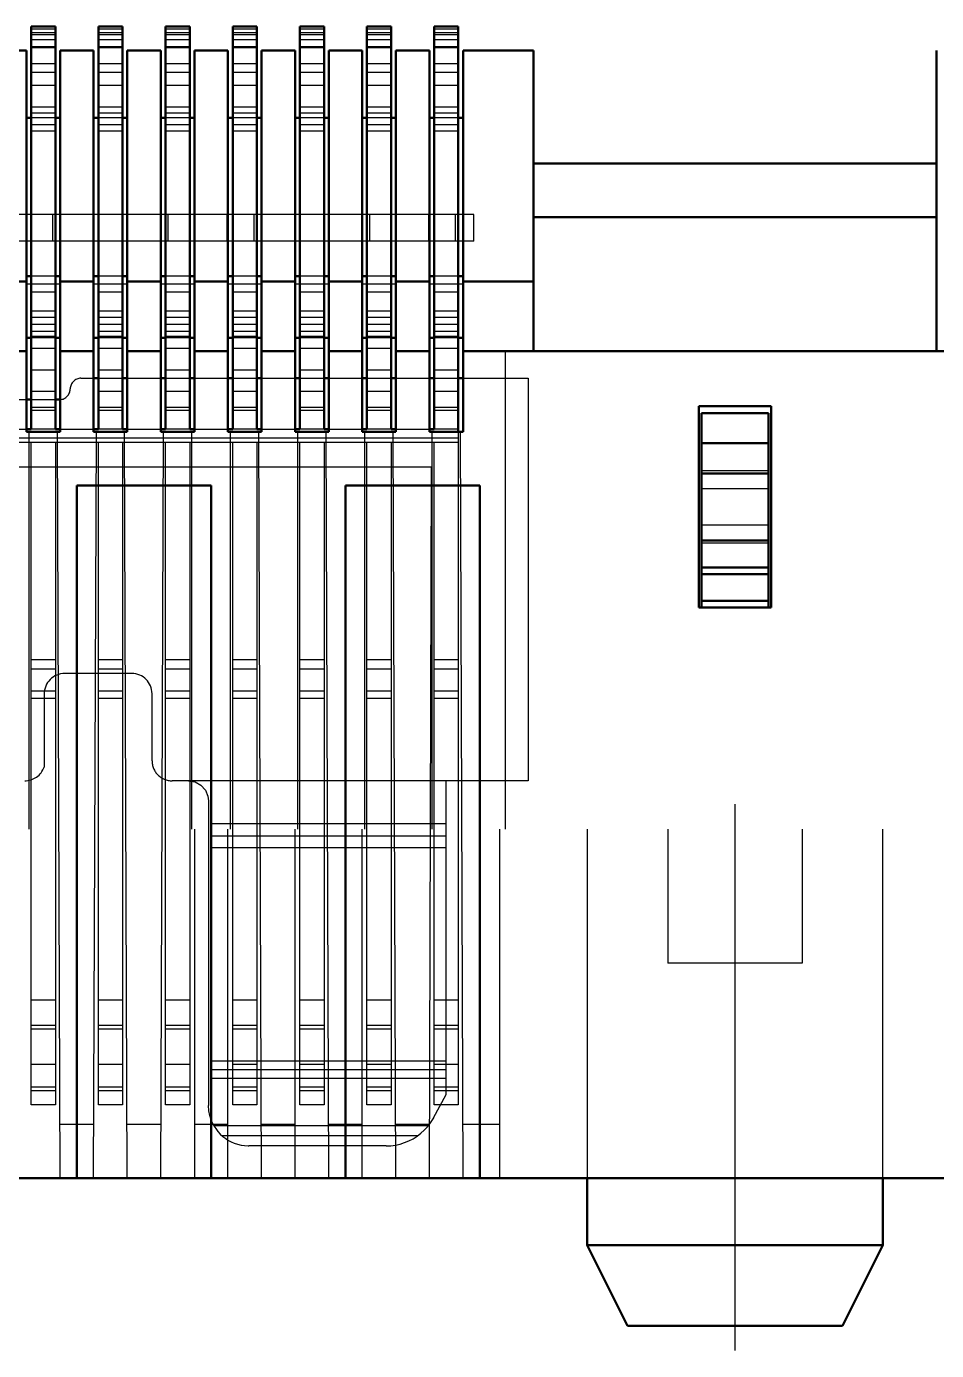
# Model space of a CAD drawing. Header units: inches. Extents: x -1.51 to 1.51, y -0.24 to 0.48.
# Drawn here: x -0.6838 to -0.345, y -0.2422 to 0.251 of the extents above; entities that cross this region are included whole.
import ezdxf

# ---------------------------------------------------------------- set-up
doc = ezdxf.new("R2010")
doc.units = ezdxf.units.IN
doc.header["$MEASUREMENT"] = 0
doc.linetypes.add('Center', pattern=[1.5, 0.45, -0.5, 0.05, -0.5])
doc.linetypes.add('Dashed', pattern=[2, 1, -1])
for name, color, linetype, lineweight in [('AM_4', 7, 'Continuous', 50), ('AM_7', 7, 'Center', 25), ('AM_9', 6, 'Dashed', 25)]:
    doc.layers.add(name, color=color, linetype=linetype, lineweight=lineweight)

msp = doc.modelspace()

# ---------------------------------------------------------------- linework, layer by layer
at = {"layer": 'AM_4'}
for p, q in [((-0.6820000000000002, 0.101), (-0.6819999999999999, 0.251)), ((-0.673, 0.251), (-0.6819999999999999, 0.251)), ((-0.673, 0.251), (-0.673, 0.101)), ((-0.6570000000000001, 0.101), (-0.6570000000000001, 0.251)), ((-0.648, 0.251), (-0.6570000000000001, 0.251)), ((-0.648, 0.251), (-0.648, 0.101)), ((-0.6320000000000001, 0.101), (-0.6320000000000001, 0.251)), ((-0.623, 0.251), (-0.6320000000000001, 0.251)), ((-0.623, 0.251), (-0.623, 0.101)), ((-0.598, 0.251), (-0.6070000000000001, 0.251)), ((-0.6070000000000001, 0.101), (-0.6070000000000001, 0.251)), ((-0.598, 0.251), (-0.598, 0.101)), ((-0.5820000000000001, 0.101), (-0.582, 0.251)), ((-0.573, 0.251), (-0.582, 0.251)), ((-0.573, 0.251), (-0.573, 0.101)), ((-0.557, 0.101), (-0.557, 0.251)), ((-0.548, 0.251), (-0.557, 0.251)), ((-0.548, 0.251), (-0.548, 0.101)), ((-0.523, 0.251), (-0.5319999999999999, 0.251)), ((-0.5320000000000001, 0.101), (-0.5319999999999999, 0.251)), ((-0.523, 0.251), (-0.523, 0.1)), ((-0.6837500000000003, 0.242), (-0.6962500000000004, 0.242)), ((-0.6837500000000003, 0.242), (-0.6837500000000003, 0.1)), ((-0.6587500000000003, 0.242), (-0.6712500000000003, 0.242)), ((-0.6712500000000003, 0.242), (-0.6712500000000003, 0.1)), ((-0.6587500000000003, 0.242), (-0.6587500000000003, 0.1)), ((-0.6337500000000001, 0.242), (-0.6462500000000004, 0.242)), ((-0.6462500000000004, 0.242), (-0.6462500000000004, 0.1)), ((-0.6337500000000001, 0.242), (-0.6337500000000001, 0.1)), ((-0.6087500000000002, 0.242), (-0.6212500000000002, 0.242)), ((-0.6212500000000002, 0.242), (-0.6212500000000002, 0.1)), ((-0.6087500000000002, 0.242), (-0.6087500000000002, 0.1)), ((-0.5837500000000002, 0.242), (-0.5962500000000003, 0.242)), ((-0.5962500000000003, 0.242), (-0.5962500000000003, 0.1)), ((-0.5837500000000002, 0.242), (-0.5837500000000002, 0.1)), ((-0.5587500000000002, 0.242), (-0.5712500000000003, 0.242)), ((-0.5712500000000003, 0.242), (-0.5712500000000003, 0.1)), ((-0.5587500000000002, 0.242), (-0.5587500000000002, 0.1)), ((-0.5337500000000002, 0.242), (-0.5462500000000001, 0.242)), ((-0.5462500000000001, 0.242), (-0.5462500000000001, 0.1)), ((-0.5337500000000002, 0.242), (-0.5337500000000002, 0.1)), ((-0.4950000000000001, 0.242), (-0.5212500000000001, 0.242)), ((-0.5212500000000001, 0.242), (-0.5212500000000001, 0.1)), ((-0.4950000000000001, 0.242), (-0.4950000000000001, 0.13)), ((-0.3450000000000001, 0.13), (-0.345, 0.242)), ((-0.6819999999999999, 0.217), (-0.6837500000000003, 0.217)), ((-0.6712500000000003, 0.217), (-0.673, 0.217)), ((-0.6570000000000001, 0.217), (-0.6587500000000003, 0.217)), ((-0.6462500000000004, 0.217), (-0.648, 0.217)), ((-0.6320000000000001, 0.217), (-0.6337500000000001, 0.217)), ((-0.6212500000000002, 0.217), (-0.623, 0.217)), ((-0.6070000000000001, 0.217), (-0.6087500000000002, 0.217)), ((-0.5962500000000003, 0.217), (-0.598, 0.217)), ((-0.582, 0.217), (-0.5837500000000002, 0.217)), ((-0.5712500000000003, 0.217), (-0.573, 0.217)), ((-0.557, 0.217), (-0.5587500000000002, 0.217)), ((-0.5462500000000001, 0.217), (-0.548, 0.217)), ((-0.532, 0.217), (-0.5337500000000002, 0.217)), ((-0.5212500000000001, 0.217), (-0.5229999999999999, 0.217)), ((-0.3450000000000001, 0.2), (-0.4950000000000001, 0.2)), ((-0.3450000000000001, 0.18), (-0.4950000000000001, 0.18)), ((-0.6820000000000002, 0.1579999999999999), (-0.6837500000000003, 0.1579999999999999)), ((-0.6712500000000003, 0.1579999999999999), (-0.673, 0.1579999999999999)), ((-0.6570000000000001, 0.1579999999999999), (-0.6587500000000003, 0.1579999999999999)), ((-0.6462500000000004, 0.1579999999999999), (-0.648, 0.1579999999999999)), ((-0.6320000000000001, 0.1579999999999999), (-0.6337500000000001, 0.1579999999999999)), ((-0.6212500000000002, 0.1579999999999999), (-0.623, 0.1579999999999999)), ((-0.6070000000000001, 0.1579999999999999), (-0.6087500000000002, 0.1579999999999999)), ((-0.5962500000000003, 0.1579999999999999), (-0.598, 0.1579999999999999)), ((-0.5820000000000001, 0.1579999999999999), (-0.5837500000000002, 0.1579999999999999)), ((-0.5712500000000003, 0.1579999999999999), (-0.573, 0.1579999999999999)), ((-0.557, 0.1579999999999999), (-0.5587500000000002, 0.1579999999999999)), ((-0.5462500000000001, 0.1579999999999999), (-0.548, 0.1579999999999999)), ((-0.532, 0.1579999999999999), (-0.5337500000000002, 0.1579999999999999)), ((-0.5212500000000001, 0.1579999999999999), (-0.5229999999999999, 0.1579999999999999)), ((-0.6837500000000003, 0.1559999999999999), (-0.6962500000000005, 0.1559999999999999)), ((-0.6587500000000002, 0.1559999999999999), (-0.6712500000000003, 0.1559999999999999)), ((-0.6337500000000003, 0.1559999999999999), (-0.6462500000000002, 0.1559999999999999)), ((-0.6087500000000001, 0.1559999999999999), (-0.6212500000000004, 0.1559999999999999)), ((-0.5837500000000003, 0.1559999999999999), (-0.5962500000000003, 0.1559999999999999)), ((-0.5587500000000002, 0.1559999999999999), (-0.57125, 0.1559999999999999)), ((-0.5337500000000003, 0.1559999999999999), (-0.5462500000000002, 0.1559999999999999)), ((-0.4950000000000001, 0.1559999999999999), (-0.5212500000000001, 0.1559999999999999)), ((-0.6820000000000002, 0.135), (-0.6837500000000003, 0.135)), ((-0.6712500000000003, 0.135), (-0.673, 0.135)), ((-0.6570000000000001, 0.135), (-0.6587500000000003, 0.135)), ((-0.6462500000000004, 0.135), (-0.648, 0.135)), ((-0.6320000000000001, 0.135), (-0.6337500000000001, 0.135)), ((-0.6212500000000002, 0.135), (-0.623, 0.135)), ((-0.6070000000000001, 0.135), (-0.6087500000000002, 0.135)), ((-0.5962500000000003, 0.135), (-0.598, 0.135)), ((-0.5820000000000001, 0.135), (-0.5837500000000002, 0.135)), ((-0.5712500000000003, 0.135), (-0.573, 0.135)), ((-0.557, 0.135), (-0.5587500000000002, 0.135)), ((-0.5462500000000001, 0.135), (-0.548, 0.135)), ((-0.5320000000000001, 0.135), (-0.5337500000000002, 0.135)), ((-0.5212500000000001, 0.135), (-0.5229999999999999, 0.135)), ((-0.6837500000000003, 0.13), (-0.6962500000000004, 0.13)), ((-0.6587500000000003, 0.13), (-0.6712500000000003, 0.13)), ((-0.6337500000000001, 0.13), (-0.6462500000000004, 0.13)), ((-0.6087500000000002, 0.13), (-0.6212500000000002, 0.13)), ((-0.5837500000000002, 0.13), (-0.5962500000000003, 0.13)), ((-0.5587500000000002, 0.13), (-0.5712500000000003, 0.13)), ((-0.5337500000000002, 0.13), (-0.5462500000000001, 0.13)), ((-0.31875, 0.13), (-0.5212500000000001, 0.13)), ((-0.6587500000000003, 0.1199686375590551), (-0.6570000000000001, 0.1199686375590551)), ((-0.648, 0.1199686375590551), (-0.6462500000000002, 0.1199686375590551)), ((-0.6337500000000003, 0.1199686375590551), (-0.6320000000000001, 0.1199686375590551)), ((-0.623, 0.1199686375590551), (-0.6212500000000004, 0.1199686375590551)), ((-0.6087500000000001, 0.1199686375590551), (-0.6070000000000001, 0.1199686375590551)), ((-0.598, 0.1199686375590551), (-0.5962500000000003, 0.1199686375590551)), ((-0.5837500000000003, 0.1199686375590551), (-0.5820000000000001, 0.1199686375590551)), ((-0.573, 0.1199686375590551), (-0.5712500000000001, 0.1199686375590551)), ((-0.5587500000000002, 0.1199686375590551), (-0.557, 0.1199686375590551)), ((-0.548, 0.1199686375590551), (-0.5462500000000002, 0.1199686375590551)), ((-0.5337500000000002, 0.1199686375590551), (-0.5320000000000001, 0.1199686375590551)), ((-0.523, 0.1199686375590551), (-0.5212500000000001, 0.1199686375590551)), ((-0.6837500000000003, 0.1119765113190551), (-0.6820000000000002, 0.1119765113190551)), ((-0.673, 0.1119765113190551), (-0.6714958646048199, 0.1119765113190551)), ((-0.4334999999999999, 0.1095), (-0.4334999999999999, 0.0345)), ((-0.4064999999999999, 0.1095), (-0.4334999999999999, 0.1095)), ((-0.4064999999999999, 0.1095), (-0.4064999999999999, 0.0345)), ((-0.4324999999999999, 0.107), (-0.4324999999999999, 0.0345)), ((-0.4074999999999999, 0.107), (-0.4324999999999999, 0.107)), ((-0.4074999999999999, 0.107), (-0.4074999999999999, 0.0345)), ((-0.6837500000000003, 0.101), (-0.6820000000000002, 0.101)), ((-0.6712500000000003, 0.1), (-0.6837500000000003, 0.1)), ((-0.673, 0.101), (-0.6712500000000003, 0.101)), ((-0.6587500000000003, 0.101), (-0.6570000000000001, 0.101)), ((-0.6462500000000004, 0.1), (-0.6587500000000003, 0.1)), ((-0.648, 0.101), (-0.6462500000000004, 0.101)), ((-0.6337500000000001, 0.101), (-0.6320000000000001, 0.101)), ((-0.6212500000000002, 0.1), (-0.6337500000000001, 0.1)), ((-0.623, 0.101), (-0.6212500000000002, 0.101)), ((-0.6087500000000002, 0.101), (-0.6070000000000001, 0.101)), ((-0.5962500000000003, 0.1), (-0.6087500000000002, 0.1)), ((-0.598, 0.101), (-0.5962500000000003, 0.101)), ((-0.5837500000000002, 0.101), (-0.5820000000000001, 0.101)), ((-0.5712500000000003, 0.1), (-0.5837500000000002, 0.1)), ((-0.573, 0.101), (-0.5712500000000003, 0.101)), ((-0.5587500000000002, 0.101), (-0.557, 0.101)), ((-0.5462500000000001, 0.1), (-0.5587500000000002, 0.1)), ((-0.548, 0.101), (-0.5462500000000001, 0.101)), ((-0.5337500000000002, 0.101), (-0.5320000000000001, 0.101)), ((-0.5212500000000001, 0.1), (-0.5337500000000002, 0.1)), ((-0.4074999999999999, 0.09575), (-0.4324999999999999, 0.09575)), ((-0.4074999999999999, 0.0845), (-0.4324999999999999, 0.0845)), ((-0.615, 0.0800000000000001), (-0.665, 0.0800000000000001)), ((-0.665, 0.0800000000000001), (-0.665, -0.178)), ((-0.615, 0.0800000000000001), (-0.615, -0.178)), ((-0.515, 0.0800000000000001), (-0.5650000000000001, 0.0800000000000001)), ((-0.5650000000000001, 0.0800000000000001), (-0.5650000000000001, -0.178)), ((-0.515, 0.0800000000000001), (-0.515, -0.178)), ((-0.4074999999999999, 0.0595), (-0.4324999999999999, 0.0595)), ((-0.4074999999999999, 0.0495), (-0.4324999999999999, 0.0495)), ((-0.4074999999999999, 0.047), (-0.4324999999999999, 0.047)), ((-0.4074999999999999, 0.037), (-0.4324999999999999, 0.037)), ((-0.4064999999999999, 0.0345), (-0.4334999999999999, 0.0345)), ((1.48, -0.178), (-1.48, -0.178)), ((-0.4749999999999999, -0.178), (-0.4749999999999999, -0.203)), ((-0.3649999999999999, -0.203), (-0.3649999999999999, -0.178)), ((-0.4749999999999999, -0.203), (-0.3649999999999999, -0.203)), ((-0.4749999999999999, -0.203), (-0.4599999999999999, -0.233)), ((-0.3799999999999999, -0.233), (-0.3649999999999999, -0.203)), ((-0.4599999999999999, -0.233), (-0.3799999999999999, -0.233))]:
    msp.add_line(p, q, dxfattribs=at)
at = {"layer": 'AM_7'}
msp.add_line((-0.4199999999999999, -0.24225), (-0.4199999999999999, -0.03875), dxfattribs=at)
at = {"layer": 'AM_9'}
for p, q in [((-0.673, 0.249999999967996), (-0.6820000000000002, 0.249999999967996)), ((-0.673, 0.2485717230791139), (-0.6820000000000002, 0.2485717230791139)), ((-0.673, 0.2479394737463366), (-0.6820000000000002, 0.2479394737463366)), ((-0.648, 0.249999999967996), (-0.6570000000000001, 0.249999999967996)), ((-0.648, 0.2485717230791139), (-0.6570000000000001, 0.2485717230791139)), ((-0.648, 0.2479394737463366), (-0.6570000000000001, 0.2479394737463366)), ((-0.623, 0.249999999967996), (-0.6320000000000001, 0.249999999967996)), ((-0.623, 0.2485717230791139), (-0.6320000000000001, 0.2485717230791139)), ((-0.623, 0.2479394737463366), (-0.6320000000000001, 0.2479394737463366)), ((-0.598, 0.249999999967996), (-0.6070000000000001, 0.249999999967996)), ((-0.598, 0.2485717230791139), (-0.6070000000000001, 0.2485717230791139)), ((-0.598, 0.2479394737463366), (-0.6070000000000001, 0.2479394737463366)), ((-0.573, 0.249999999967996), (-0.5820000000000001, 0.249999999967996)), ((-0.573, 0.2485717230791139), (-0.5820000000000001, 0.2485717230791139)), ((-0.573, 0.2479394737463366), (-0.5820000000000001, 0.2479394737463366)), ((-0.548, 0.249999999967996), (-0.557, 0.249999999967996)), ((-0.548, 0.2485717230791139), (-0.557, 0.2485717230791139)), ((-0.548, 0.2479394737463366), (-0.557, 0.2479394737463366)), ((-0.523, 0.249999999967996), (-0.5320000000000001, 0.249999999967996)), ((-0.523, 0.2485717230791139), (-0.5320000000000001, 0.2485717230791139)), ((-0.523, 0.2479394737463366), (-0.5320000000000001, 0.2479394737463366)), ((-0.673, 0.2459999998399997), (-0.6819999999999999, 0.2459999998399997)), ((-0.6820000000000002, 0.2435148948445622), (-0.673, 0.2435148948445622)), ((-0.673, 0.2429999997439985), (-0.6819999999999999, 0.2429999997439985)), ((-0.648, 0.2459999998399997), (-0.6570000000000001, 0.2459999998399997)), ((-0.6570000000000001, 0.2435148948445622), (-0.648, 0.2435148948445622)), ((-0.648, 0.2429999997439985), (-0.6570000000000001, 0.2429999997439985)), ((-0.623, 0.2459999998399997), (-0.6320000000000001, 0.2459999998399997)), ((-0.6320000000000001, 0.2435148948445622), (-0.623, 0.2435148948445622)), ((-0.623, 0.2429999997439985), (-0.6320000000000001, 0.2429999997439985)), ((-0.598, 0.2459999998399997), (-0.6070000000000001, 0.2459999998399997)), ((-0.6070000000000001, 0.2435148948445622), (-0.598, 0.2435148948445622)), ((-0.598, 0.2429999997439985), (-0.6070000000000001, 0.2429999997439985)), ((-0.573, 0.2460219843866978), (-0.5820000000000001, 0.2460219843866978)), ((-0.5820000000000001, 0.2435148948445622), (-0.573, 0.2435148948445622)), ((-0.573, 0.2429999997439985), (-0.582, 0.2429999997439985)), ((-0.548, 0.2459999998399997), (-0.557, 0.2459999998399997)), ((-0.557, 0.2435148948445622), (-0.548, 0.2435148948445622)), ((-0.548, 0.2429999997439985), (-0.557, 0.2429999997439985)), ((-0.523, 0.2459999998399997), (-0.5319999999999999, 0.2459999998399997)), ((-0.5320000000000001, 0.2435148948445622), (-0.523, 0.2435148948445622)), ((-0.523, 0.2429999997439985), (-0.5319999999999999, 0.2429999997439985)), ((-0.673, 0.237060525709663), (-0.6819999999999999, 0.237060525709663)), ((-0.648, 0.237060525709663), (-0.6570000000000001, 0.237060525709663)), ((-0.623, 0.237060525709663), (-0.6320000000000001, 0.237060525709663)), ((-0.598, 0.237060525709663), (-0.6070000000000001, 0.237060525709663)), ((-0.573, 0.237060525709663), (-0.582, 0.237060525709663)), ((-0.548, 0.237060525709663), (-0.557, 0.237060525709663)), ((-0.523, 0.237060525709663), (-0.5319999999999999, 0.237060525709663)), ((-0.6820000000000002, 0.2339999994559996), (-0.673, 0.2339999994559996)), ((-0.6570000000000001, 0.2339999994559996), (-0.648, 0.2339999994559996)), ((-0.6320000000000001, 0.2339999994559996), (-0.623, 0.2339999994559996)), ((-0.6070000000000001, 0.2339999994559996), (-0.598, 0.2339999994559996)), ((-0.5820000000000001, 0.2339999994559996), (-0.573, 0.2339999994559996)), ((-0.557, 0.2339999994559996), (-0.548, 0.2339999994559996)), ((-0.5320000000000001, 0.2339999994559996), (-0.523, 0.2339999994559996)), ((-0.673, 0.2289999991767922), (-0.6820000000000002, 0.2289999991767922)), ((-0.648, 0.2289999991767922), (-0.6570000000000001, 0.2289999991767922)), ((-0.623, 0.2289999991767922), (-0.6320000000000001, 0.2289999991767922)), ((-0.598, 0.2289999991767922), (-0.6070000000000001, 0.2289999991767922)), ((-0.573, 0.2289999991767922), (-0.5820000000000001, 0.2289999991767922)), ((-0.548, 0.2289999991767922), (-0.557, 0.2289999991767922)), ((-0.523, 0.2289999991767922), (-0.5320000000000001, 0.2289999991767922)), ((-0.673, 0.22099999904), (-0.6820000000000002, 0.22099999904)), ((-0.673, 0.218656853214511), (-0.6819999999999999, 0.218656853214511)), ((-0.648, 0.22099999904), (-0.6570000000000001, 0.22099999904)), ((-0.648, 0.218656853214511), (-0.6570000000000001, 0.218656853214511)), ((-0.623, 0.22099999904), (-0.6320000000000001, 0.22099999904)), ((-0.623, 0.218656853214511), (-0.6320000000000001, 0.218656853214511)), ((-0.598, 0.22099999904), (-0.6070000000000001, 0.22099999904)), ((-0.598, 0.218656853214511), (-0.6070000000000001, 0.218656853214511)), ((-0.573, 0.22099999904), (-0.5820000000000001, 0.22099999904)), ((-0.573, 0.218656853214511), (-0.582, 0.218656853214511)), ((-0.548, 0.22099999904), (-0.557, 0.22099999904)), ((-0.548, 0.218656853214511), (-0.557, 0.218656853214511)), ((-0.523, 0.22099999904), (-0.5320000000000001, 0.22099999904)), ((-0.523, 0.218656853214511), (-0.5319999999999999, 0.218656853214511)), ((-0.673, 0.217), (-0.6819999999999999, 0.217)), ((-0.673, 0.214343144577489), (-0.6820000000000002, 0.214343144577489)), ((-0.648, 0.217), (-0.6570000000000001, 0.217)), ((-0.648, 0.214343144577489), (-0.6570000000000001, 0.214343144577489)), ((-0.623, 0.217), (-0.6320000000000001, 0.217)), ((-0.623, 0.214343144577489), (-0.6320000000000001, 0.214343144577489)), ((-0.598, 0.217), (-0.6070000000000001, 0.217)), ((-0.598, 0.214343144577489), (-0.6070000000000001, 0.214343144577489)), ((-0.573, 0.217), (-0.582, 0.217)), ((-0.573, 0.214343144577489), (-0.5820000000000001, 0.214343144577489)), ((-0.548, 0.217), (-0.557, 0.217)), ((-0.548, 0.214343144577489), (-0.557, 0.214343144577489)), ((-0.5229999999999999, 0.217), (-0.532, 0.217)), ((-0.523, 0.214343144577489), (-0.5320000000000001, 0.214343144577489)), ((-0.673, 0.2119999987519988), (-0.6820000000000002, 0.2119999987519988)), ((-0.648, 0.2119999987519988), (-0.6570000000000001, 0.2119999987519988)), ((-0.623, 0.2119999987519988), (-0.6320000000000001, 0.2119999987519988)), ((-0.598, 0.2119999987519988), (-0.6070000000000001, 0.2119999987519988)), ((-0.573, 0.2119999987519988), (-0.5820000000000001, 0.2119999987519988)), ((-0.548, 0.2119999987519988), (-0.557, 0.2119999987519988)), ((-0.523, 0.2119999987519988), (-0.5320000000000001, 0.2119999987519988)), ((-0.5172500000000001, 0.181), (-1.16275, 0.181)), ((-0.6740000000000002, 0.171), (-0.6740000000000002, 0.181)), ((-0.631, 0.171), (-0.631, 0.181)), ((-0.621, 0.171), (-0.621, 0.181)), ((-0.609, 0.171), (-0.609, 0.181)), ((-0.599, 0.171), (-0.599, 0.181)), ((-0.556, 0.171), (-0.556, 0.181)), ((-0.546, 0.171), (-0.546, 0.181)), ((-0.534, 0.171), (-0.534, 0.181)), ((-0.524, 0.171), (-0.524, 0.181)), ((-0.5172500000000001, 0.171), (-0.5172500000000001, 0.181)), ((-0.5172500000000001, 0.171), (-0.8980000000000001, 0.171)), ((-0.673, 0.1579999999999999), (-0.6820000000000002, 0.1579999999999999)), ((-0.648, 0.1579999999999999), (-0.6570000000000001, 0.1579999999999999)), ((-0.623, 0.1579999999999999), (-0.6320000000000001, 0.1579999999999999)), ((-0.598, 0.1579999999999999), (-0.6070000000000001, 0.1579999999999999)), ((-0.573, 0.1579999999999999), (-0.5820000000000001, 0.1579999999999999)), ((-0.548, 0.1579999999999999), (-0.557, 0.1579999999999999)), ((-0.5229999999999999, 0.1579999999999999), (-0.532, 0.1579999999999999)), ((-0.6712500000000003, 0.155), (-0.6837500000000003, 0.155)), ((-0.6462500000000004, 0.155), (-0.6587500000000003, 0.155)), ((-0.6212500000000002, 0.155), (-0.6337500000000001, 0.155)), ((-0.5962500000000003, 0.155), (-0.6087500000000002, 0.155)), ((-0.5712500000000003, 0.155), (-0.5837500000000002, 0.155)), ((-0.5462500000000001, 0.155), (-0.5587500000000002, 0.155)), ((-0.5212500000000001, 0.155), (-0.5337500000000002, 0.155)), ((-0.673, 0.1519999968319988), (-0.6820000000000002, 0.1519999968319988)), ((-0.648, 0.1519999968319988), (-0.6570000000000001, 0.1519999968319988)), ((-0.623, 0.1519999968319988), (-0.6320000000000001, 0.1519999968319988)), ((-0.598, 0.1519999968319988), (-0.6070000000000001, 0.1519999968319988)), ((-0.573, 0.1519999968319988), (-0.5820000000000001, 0.1519999968319988)), ((-0.548, 0.1519999968319988), (-0.557, 0.1519999968319988)), ((-0.523, 0.1519999968319988), (-0.5320000000000001, 0.1519999968319988)), ((-0.673, 0.1449999966078402), (-0.6820000000000002, 0.1449999966078402)), ((-0.648, 0.1449999966078402), (-0.6570000000000001, 0.1449999966078402)), ((-0.623, 0.1449999966078402), (-0.6320000000000001, 0.1449999966078402)), ((-0.598, 0.1449999966078402), (-0.6070000000000001, 0.1449999966078402)), ((-0.573, 0.1449999966078402), (-0.5820000000000001, 0.1449999966078402)), ((-0.548, 0.1449999966078402), (-0.557, 0.1449999966078402)), ((-0.523, 0.1449999966078402), (-0.5320000000000001, 0.1449999966078402)), ((-0.673, 0.142570996201981), (-0.6820000000000002, 0.142570996201981)), ((-0.673, 0.1399999964479988), (-0.6820000000000002, 0.1399999964479988)), ((-0.648, 0.142570996201981), (-0.6570000000000001, 0.142570996201981)), ((-0.648, 0.1399999964479988), (-0.6570000000000001, 0.1399999964479988)), ((-0.623, 0.142570996201981), (-0.6320000000000001, 0.142570996201981)), ((-0.623, 0.1399999964479988), (-0.6320000000000001, 0.1399999964479988)), ((-0.598, 0.142570996201981), (-0.6070000000000001, 0.142570996201981)), ((-0.598, 0.1399999964479988), (-0.6070000000000001, 0.1399999964479988)), ((-0.573, 0.142570996201981), (-0.5820000000000001, 0.142570996201981)), ((-0.573, 0.1399999964479988), (-0.5820000000000001, 0.1399999964479988)), ((-0.548, 0.142570996201981), (-0.557, 0.142570996201981)), ((-0.548, 0.1399999964479988), (-0.557, 0.1399999964479988)), ((-0.523, 0.142570996201981), (-0.5320000000000001, 0.142570996201981)), ((-0.523, 0.1399999964479988), (-0.5320000000000001, 0.1399999964479988)), ((-0.6820000000000002, 0.1374999963679991), (-0.673, 0.1374999963679991)), ((-0.673, 0.1354999963036179), (-0.6820000000000002, 0.1354999963036179)), ((-0.673, 0.135), (-0.6820000000000002, 0.135)), ((-0.6570000000000001, 0.1374999963679991), (-0.648, 0.1374999963679991)), ((-0.648, 0.1354999963036179), (-0.6570000000000001, 0.1354999963036179)), ((-0.648, 0.135), (-0.6570000000000001, 0.135)), ((-0.6320000000000001, 0.1374999963679991), (-0.623, 0.1374999963679991)), ((-0.623, 0.1354999963036179), (-0.6320000000000001, 0.1354999963036179)), ((-0.623, 0.135), (-0.6320000000000001, 0.135)), ((-0.6070000000000001, 0.1374999963679991), (-0.598, 0.1374999963679991)), ((-0.598, 0.1354999963036179), (-0.6070000000000001, 0.1354999963036179)), ((-0.598, 0.135), (-0.6070000000000001, 0.135)), ((-0.5820000000000001, 0.1374999963679991), (-0.573, 0.1374999963679991)), ((-0.573, 0.1354999963036179), (-0.5820000000000001, 0.1354999963036179)), ((-0.573, 0.135), (-0.5820000000000001, 0.135)), ((-0.557, 0.1374999963679991), (-0.548, 0.1374999963679991)), ((-0.548, 0.1354999963036179), (-0.557, 0.1354999963036179)), ((-0.548, 0.135), (-0.557, 0.135)), ((-0.5320000000000001, 0.1374999963679991), (-0.523, 0.1374999963679991)), ((-0.523, 0.1354999963036179), (-0.5320000000000001, 0.1354999963036179)), ((-0.5229999999999999, 0.135), (-0.5320000000000001, 0.135)), ((-0.673, 0.1310097680924422), (-0.6820000000000002, 0.1310097680924422)), ((-0.648, 0.1310097680924422), (-0.6570000000000001, 0.1310097680924422)), ((-0.623, 0.1310097680924422), (-0.6320000000000001, 0.1310097680924422)), ((-0.598, 0.1310097680924422), (-0.6070000000000001, 0.1310097680924422)), ((-0.573, 0.1310097680924422), (-0.5820000000000001, 0.1310097680924422)), ((-0.548, 0.1310097680924422), (-0.557, 0.1310097680924422)), ((-0.523, 0.1310097680924422), (-0.5320000000000001, 0.1310097680924422)), ((-0.5055000000000001, -0.048), (-0.5055000000000001, 0.13)), ((-0.673, 0.1229928870415248), (-0.6820000000000002, 0.1229928870415248)), ((-0.6634645612800003, 0.1199686375590551), (-0.6587500000000003, 0.1199686375590551)), ((-0.648, 0.1229928870415248), (-0.6570000000000001, 0.1229928870415248)), ((-0.6570000000000001, 0.1199686375590551), (-0.648, 0.1199686375590551)), ((-0.6462500000000002, 0.1199686375590551), (-0.6337500000000003, 0.1199686375590551)), ((-0.623, 0.1229928870415248), (-0.6320000000000001, 0.1229928870415248)), ((-0.6320000000000001, 0.1199686375590551), (-0.623, 0.1199686375590551)), ((-0.6212500000000004, 0.1199686375590551), (-0.6087500000000001, 0.1199686375590551)), ((-0.598, 0.1229928870415248), (-0.6070000000000001, 0.1229928870415248)), ((-0.6070000000000001, 0.1199686375590551), (-0.598, 0.1199686375590551)), ((-0.5962500000000003, 0.1199686375590551), (-0.5837500000000003, 0.1199686375590551)), ((-0.573, 0.1229928870415248), (-0.5820000000000001, 0.1229928870415248)), ((-0.5820000000000001, 0.1199686375590551), (-0.573, 0.1199686375590551)), ((-0.5712500000000001, 0.1199686375590551), (-0.5587500000000002, 0.1199686375590551)), ((-0.548, 0.1229928870415248), (-0.557, 0.1229928870415248)), ((-0.557, 0.1199686375590551), (-0.548, 0.1199686375590551)), ((-0.5462500000000002, 0.1199686375590551), (-0.5337500000000002, 0.1199686375590551)), ((-0.523, 0.1229928870415248), (-0.5320000000000001, 0.1229928870415248)), ((-0.5320000000000001, 0.1199686375590551), (-0.523, 0.1199686375590551)), ((-0.5212500000000001, 0.1199686375590551), (-0.4970078630400001, 0.1199686375590551)), ((-0.4970078630400001, 0.1199686375590551), (-0.4970078630400001, -0.0300313672409448)), ((-0.673, 0.1149999956480016), (-0.6820000000000002, 0.1149999956480016)), ((-0.648, 0.1149999956480016), (-0.6570000000000001, 0.1149999956480016)), ((-0.623, 0.1149999956480016), (-0.6320000000000001, 0.1149999956480016)), ((-0.598, 0.1149999956480016), (-0.6070000000000001, 0.1149999956480016)), ((-0.573, 0.1149999956480016), (-0.5820000000000001, 0.1149999956480016)), ((-0.548, 0.1149999956480016), (-0.557, 0.1149999956480016)), ((-0.523, 0.1149999956480016), (-0.5320000000000001, 0.1149999956480016)), ((-0.6962500000000005, 0.1119765113190551), (-0.6837500000000003, 0.1119765113190551)), ((-0.6820000000000002, 0.1119765113190551), (-0.673, 0.1119765113190551)), ((-0.673, 0.1089999954559992), (-0.6820000000000002, 0.1089999954559992)), ((-0.648, 0.1089999954559992), (-0.6570000000000001, 0.1089999954559992)), ((-0.623, 0.1089999954559992), (-0.6320000000000001, 0.1089999954559992)), ((-0.598, 0.1089999954559992), (-0.6070000000000001, 0.1089999954559992)), ((-0.573, 0.1089999954559992), (-0.5820000000000001, 0.1089999954559992)), ((-0.548, 0.1089999954559992), (-0.557, 0.1089999954559992)), ((-0.523, 0.1089999954559992), (-0.5320000000000001, 0.1089999954559992)), ((-0.673, 0.1080000018993393), (-0.6820000000000002, 0.1080000018993393)), ((-0.648, 0.1080000018993393), (-0.6570000000000001, 0.1080000018993393)), ((-0.623, 0.1080000018993393), (-0.6320000000000001, 0.1080000018993393)), ((-0.598, 0.1080000018993393), (-0.6070000000000001, 0.1080000018993393)), ((-0.573, 0.1080000018993393), (-0.5820000000000001, 0.1080000018993393)), ((-0.548, 0.1080000018993393), (-0.557, 0.1080000018993393)), ((-0.523, 0.1080000018993393), (-0.5320000000000001, 0.1080000018993393)), ((-0.6962500000000004, 0.101), (-0.6837500000000003, 0.101)), ((-0.6827500000000003, -0.048), (-0.6827500000000003, 0.1)), ((-0.673, 0.101), (-0.6820000000000002, 0.101)), ((-0.6712500000000002, -0.178), (-0.6722500000000002, 0.1)), ((-0.6712500000000003, 0.101), (-0.6587500000000003, 0.101)), ((-0.6587500000000003, -0.178), (-0.6577500000000003, 0.1)), ((-0.648, 0.101), (-0.6570000000000001, 0.101)), ((-0.6462500000000004, -0.178), (-0.6472500000000002, 0.1)), ((-0.6462500000000004, 0.101), (-0.6337500000000001, 0.101)), ((-0.6337500000000005, -0.178), (-0.6327500000000003, 0.1)), ((-0.623, 0.101), (-0.6320000000000001, 0.101)), ((-0.6222500000000002, -0.048), (-0.6222500000000002, 0.1)), ((-0.6212500000000002, 0.101), (-0.6087500000000002, 0.101)), ((-0.6077500000000002, -0.048), (-0.6077500000000002, 0.1)), ((-0.598, 0.101), (-0.6070000000000001, 0.101)), ((-0.5962500000000004, -0.178), (-0.5972500000000002, 0.1)), ((-0.5962500000000003, 0.101), (-0.5837500000000002, 0.101)), ((-0.5827500000000002, -0.048), (-0.5827500000000002, 0.1)), ((-0.573, 0.101), (-0.5820000000000001, 0.101)), ((-0.5712500000000003, -0.178), (-0.5722500000000001, 0.1)), ((-0.5712500000000003, 0.101), (-0.5587500000000002, 0.101)), ((-0.5577500000000002, -0.048), (-0.5577500000000002, 0.1)), ((-0.548, 0.101), (-0.557, 0.101)), ((-0.5462500000000003, -0.178), (-0.5472500000000001, 0.1)), ((-0.5462500000000001, 0.101), (-0.5337500000000002, 0.101)), ((-0.5327500000000002, -0.048), (-0.5327500000000002, 0.1)), ((-0.523, 0.101), (-0.5320000000000001, 0.101)), ((-0.523, 0.1), (-0.523, -0.1507791773936246)), ((-0.5212500000000002, -0.178), (-0.5222500000000001, 0.1)), ((-0.523, 0.097642130716281), (-1.157, 0.097642130716281)), ((-0.523, 0.096), (-1.157, 0.096)), ((-0.6819999999999999, -0.1507791773936246), (-0.6820000000000003, 0.096)), ((-0.673, 0.096), (-0.673, -0.1507791773936246)), ((-0.6570000000000001, -0.1507791773936246), (-0.6570000000000003, 0.096)), ((-0.648, 0.096), (-0.648, -0.1507791773936246)), ((-0.6320000000000001, -0.1507791773936246), (-0.6320000000000002, 0.096)), ((-0.623, 0.096), (-0.623, -0.1507791773936246)), ((-0.6070000000000001, -0.1507791773936246), (-0.6070000000000002, 0.096)), ((-0.598, 0.096), (-0.598, -0.1507791773936246)), ((-0.582, -0.1507791773936246), (-0.5820000000000002, 0.096)), ((-0.573, 0.096), (-0.573, -0.1507791773936246)), ((-0.557, -0.1507791773936246), (-0.5570000000000003, 0.096)), ((-0.548, 0.096), (-0.548, -0.1507791773936246)), ((-0.5319999999999999, -0.1507791773936246), (-0.5320000000000001, 0.096)), ((-0.8100000000000003, 0.087), (-0.5330000000000003, 0.087)), ((-0.5337500000000004, -0.178), (-0.5330000000000003, 0.087)), ((-0.4074999999999999, 0.0855), (-0.4324999999999999, 0.0855)), ((-0.4074999999999999, 0.0787264973081037), (-0.4324999999999999, 0.0787264973081037)), ((-0.4074999999999999, 0.0652735026918962), (-0.4324999999999999, 0.0652735026918962)), ((-0.4074999999999999, 0.0585), (-0.4324999999999999, 0.0585)), ((-0.673, 0.0149999924480086), (-0.6819999999999999, 0.0149999924480086)), ((-0.648, 0.0149999924480086), (-0.6570000000000001, 0.0149999924480086)), ((-0.623, 0.0149999924480086), (-0.6320000000000002, 0.0149999924480086)), ((-0.598, 0.0149999924480086), (-0.6070000000000001, 0.0149999924480086)), ((-0.573, 0.0149999924480086), (-0.582, 0.0149999924480086)), ((-0.548, 0.0149999924480086), (-0.557, 0.0149999924480086)), ((-0.523, 0.0149999924480086), (-0.5319999999999999, 0.0149999924480086)), ((-0.673, 0.0116227288890184), (-0.6820000000000003, 0.0116227288890184)), ((-0.6445275527992937, 0.0099686340390552), (-0.6694881835200001, 0.0099686340390551)), ((-0.648, 0.0116227288890184), (-0.6570000000000001, 0.0116227288890184)), ((-0.623, 0.0116227288890184), (-0.6320000000000002, 0.0116227288890184)), ((-0.598, 0.0116227288890184), (-0.6070000000000002, 0.0116227288890184)), ((-0.573, 0.0116227288890184), (-0.5820000000000002, 0.0116227288890184)), ((-0.548, 0.0116227288890184), (-0.557, 0.0116227288890184)), ((-0.523, 0.0116227288890184), (-0.5320000000000001, 0.0116227288890184)), ((-0.673, 0.0034371734492344), (-0.6819999999999999, 0.0034371734492344)), ((-0.673, 0.00066271784663), (-0.6820000000000002, 0.00066271784663)), ((-0.6772047192000001, 0.0022520983590551), (-0.6772047192000001, -0.0248738867609447)), ((-0.648, 0.0034371734492344), (-0.6570000000000001, 0.0034371734492344)), ((-0.648, 0.00066271784663), (-0.6570000000000001, 0.00066271784663)), ((-0.63700786752, -0.0225160706211826), (-0.63700786752, 0.0024490518227942)), ((-0.623, 0.0034371734492344), (-0.6320000000000002, 0.0034371734492344)), ((-0.623, 0.00066271784663), (-0.6320000000000001, 0.00066271784663)), ((-0.598, 0.0034371734492344), (-0.6070000000000001, 0.0034371734492344)), ((-0.598, 0.00066271784663), (-0.6070000000000001, 0.00066271784663)), ((-0.573, 0.0034371734492344), (-0.582, 0.0034371734492344)), ((-0.573, 0.00066271784663), (-0.5820000000000001, 0.00066271784663)), ((-0.548, 0.0034371734492344), (-0.557, 0.0034371734492344)), ((-0.548, 0.00066271784663), (-0.557, 0.00066271784663)), ((-0.523, 0.0034371734492344), (-0.5319999999999999, 0.0034371734492344)), ((-0.523, 0.00066271784663), (-0.5320000000000001, 0.00066271784663)), ((-0.4970078630400001, -0.0300313672409448), (-0.6295176413668767, -0.0300313672409449)), ((-0.5275000000000001, -0.1468460862583625), (-0.5275000000000001, -0.0300313672409448)), ((-0.6159842519685039, -0.0375313624409449), (-0.6159842519685039, -0.1510156144094488)), ((1.259, -0.048), (-1.259, -0.048)), ((-0.6212500000000002, -0.048), (-0.6212500000000002, -0.178)), ((-0.5275000000000001, -0.046094354567025), (-0.615, -0.046094354567025)), ((-0.6087500000000003, -0.178), (-0.6087500000000003, -0.048)), ((-0.5837500000000002, -0.178), (-0.5837500000000003, -0.048)), ((-0.5587500000000003, -0.178), (-0.5587500000000003, -0.048)), ((-0.5075000000000002, -0.178), (-0.5075000000000001, -0.048)), ((-0.4749999999999999, -0.048), (-0.4749999999999999, -0.178)), ((-0.4449999999999999, -0.048), (-0.4449999999999999, -0.098)), ((-0.3949999999999999, -0.048), (-0.3949999999999999, -0.098)), ((-0.3649999999999999, -0.178), (-0.3649999999999999, -0.048)), ((-0.5275000000000001, -0.0505825435432657), (-0.615, -0.0505825435432657)), ((-0.5275000000000001, -0.0550427208642157), (-0.615, -0.0550427208642157)), ((-0.3949999999999999, -0.098), (-0.4449999999999999, -0.098)), ((-0.673, -0.1117800516924363), (-0.6819999999999999, -0.1117800516924363)), ((-0.648, -0.1117800516924363), (-0.6570000000000001, -0.1117800516924363)), ((-0.623, -0.1117800516924363), (-0.6320000000000001, -0.1117800516924363)), ((-0.598, -0.1117800516924363), (-0.6070000000000001, -0.1117800516924363)), ((-0.573, -0.1117800516924363), (-0.582, -0.1117800516924363)), ((-0.548, -0.1117800516924363), (-0.557, -0.1117800516924363)), ((-0.523, -0.1117800516924363), (-0.5319999999999999, -0.1117800516924363)), ((-0.673, -0.1211165493306258), (-0.6820000000000002, -0.1211165493306258)), ((-0.673, -0.1225719764054055), (-0.6820000000000002, -0.1225719764054055)), ((-0.648, -0.1211165493306258), (-0.6570000000000001, -0.1211165493306258)), ((-0.648, -0.1225719764054055), (-0.6570000000000001, -0.1225719764054055)), ((-0.623, -0.1211165493306258), (-0.6320000000000001, -0.1211165493306258)), ((-0.623, -0.1225719764054055), (-0.6320000000000001, -0.1225719764054055)), ((-0.598, -0.1211165493306258), (-0.6070000000000001, -0.1211165493306258)), ((-0.598, -0.1225719764054055), (-0.6070000000000001, -0.1225719764054055)), ((-0.573, -0.1211165493306258), (-0.5820000000000001, -0.1211165493306258)), ((-0.573, -0.1225719764054055), (-0.5820000000000001, -0.1225719764054055)), ((-0.548, -0.1211165493306258), (-0.557, -0.1211165493306258)), ((-0.548, -0.1225719764054055), (-0.557, -0.1225719764054055)), ((-0.523, -0.1211165493306258), (-0.5319999999999999, -0.1211165493306258)), ((-0.523, -0.1225719764054055), (-0.5320000000000001, -0.1225719764054055)), ((-0.673, -0.1357127554795045), (-0.6819999999999999, -0.1357127554795045)), ((-0.648, -0.1357127554795045), (-0.6570000000000001, -0.1357127554795045)), ((-0.623, -0.1357127554795045), (-0.6320000000000001, -0.1357127554795045)), ((-0.5275000000000001, -0.1344798168019578), (-0.615, -0.1344798168019578)), ((-0.5275000000000001, -0.1376691577165353), (-0.615, -0.1376691577165353)), ((-0.598, -0.1357127554795045), (-0.6070000000000001, -0.1357127554795045)), ((-0.573, -0.1357127554795045), (-0.582, -0.1357127554795045)), ((-0.548, -0.1357127554795045), (-0.557, -0.1357127554795045)), ((-0.523, -0.1357127554795045), (-0.5319999999999999, -0.1357127554795045)), ((-0.5275000000000001, -0.1408581340940941), (-0.615, -0.1408581340940941)), ((-0.673, -0.1441495162242479), (-0.6819999999999999, -0.1441495162242479)), ((-0.673, -0.1455385901741676), (-0.6820000000000002, -0.1455385901741676)), ((-0.648, -0.1441495162242479), (-0.6570000000000001, -0.1441495162242479)), ((-0.648, -0.1455385901741676), (-0.6570000000000001, -0.1455385901741676)), ((-0.623, -0.1441495162242479), (-0.6320000000000001, -0.1441495162242479)), ((-0.623, -0.1455385901741676), (-0.6320000000000001, -0.1455385901741676)), ((-0.598, -0.1441495162242479), (-0.6070000000000001, -0.1441495162242479)), ((-0.598, -0.1455385901741676), (-0.6070000000000001, -0.1455385901741676)), ((-0.573, -0.1441495162242479), (-0.582, -0.1441495162242479)), ((-0.573, -0.1455385901741676), (-0.5820000000000001, -0.1455385901741676)), ((-0.548, -0.1441495162242479), (-0.557, -0.1441495162242479)), ((-0.548, -0.1455385901741676), (-0.557, -0.1455385901741676)), ((-0.532301055398982, -0.1556179393557503), (-0.5275000000000001, -0.1468460862583625)), ((-0.523, -0.1441495162242479), (-0.5319999999999999, -0.1441495162242479)), ((-0.523, -0.1455385901741676), (-0.5319999999999999, -0.1455385901741676)), ((-0.673, -0.1507791773936246), (-0.6819999999999999, -0.1507791773936246)), ((-0.648, -0.1507791773936246), (-0.6570000000000001, -0.1507791773936246)), ((-0.623, -0.1507791773936246), (-0.6320000000000001, -0.1507791773936246)), ((-0.598, -0.1507791773936246), (-0.6070000000000001, -0.1507791773936246)), ((-0.573, -0.1507791773936246), (-0.582, -0.1507791773936246)), ((-0.548, -0.1507791773936246), (-0.557, -0.1507791773936246)), ((-0.523, -0.1507791773936246), (-0.5319999999999999, -0.1507791773936246)), ((-0.532301055398982, -0.1556179393557503), (-0.5342169175607189, -0.158495929370093)), ((-0.6587500000000003, -0.1579999985147967), (-0.6712500000000003, -0.1579999985147967)), ((-0.6337500000000005, -0.1579999985147967), (-0.6462500000000004, -0.1579999985147967)), ((-0.6087500000000003, -0.1579999985147967), (-0.6212500000000002, -0.1579999985147967)), ((-0.5342169175607395, -0.1584959293700787), (-0.6139859783188689, -0.1584959293700787)), ((-0.5381996592552277, -0.1622754569291344), (-0.6108946478451519, -0.1622754569291344)), ((-0.5837500000000002, -0.1579999985147967), (-0.5962500000000003, -0.1579999985147967)), ((-0.5587500000000003, -0.1579999985147967), (-0.5712500000000003, -0.1579999985147967)), ((-0.5337500000000004, -0.1579999985147967), (-0.5462500000000002, -0.1579999985147967)), ((-0.5075000000000002, -0.1579999985147967), (-0.5212500000000002, -0.1579999985147967)), ((-0.5498451528572622, -0.1660156144094488), (-0.6009842519685039, -0.1660156144094488))]:
    msp.add_line(p, q, dxfattribs=at)
for points in [[(-0.623484251968504, -0.0300313624409449), (-0.6210036662189055, -0.0304534606092656), (-0.6188025023327074, -0.0316720774719646), (-0.6171372918356341, -0.0335356025542948), (-0.6161922122009332, -0.0357774650584948), (-0.6159842519685037, -0.0375313624409465)], [(-0.6150205737109375, -0.1563053849094693), (-0.6155269790122527, -0.15469108582561), (-0.6158641458117182, -0.1529100164826366), (-0.6159842519685039, -0.1510156144094488)], [(-0.6139859783188689, -0.1584959293700787), (-0.6148630006669542, -0.1567059865034107), (-0.6150205737109375, -0.1563053849094693)], [(-0.613985978318869, -0.1584959293700787), (-0.6132845504183972, -0.1596006396303525), (-0.6124895098195985, -0.1606400126649154), (-0.6116069072614884, -0.1616061382173835), (-0.6106434598824638, -0.1624916634889401), (-0.609606500098825, -0.163289849097574), (-0.6087500000000003, -0.1638488976024322)], [(-0.5498451528572622, -0.1660156144094488), (-0.548102038002309, -0.1659395083712838), (-0.5463721893039237, -0.165711769469693), (-0.5446687719552119, -0.1653341309352302), (-0.5430047499907489, -0.164809466825167), (-0.5413927876224482, -0.1641417701501819), (-0.5398451528572623, -0.1633361224851376), (-0.5383736241302414, -0.1623986552952287), (-0.5369894006635315, -0.1613365032718284), (-0.5357030172335313, -0.1601577500331798), (-0.5345242639948827, -0.1588713666031797), (-0.5342169175607395, -0.1584959293700787)], [(-0.6087500000000003, -0.1638488976024322), (-0.6076019546556215, -0.164476892623085), (-0.6064035445979157, -0.16500243918839), (-0.6051638904510417, -0.1654215375716516), (-0.6038924267315807, -0.1657309981811146), (-0.6025988300461689, -0.1659284658346835), (-0.6012929454466771, -0.1660124376842805), (-0.6009842519685039, -0.1660156144094488)]]:
    msp.add_lwpolyline(points, dxfattribs=at)
for centre, radius, start, end in [((-0.6634645612800003, 0.1159528893990552), 0.00401574816, 90, 180), ((-0.6714958646047747, 0.1159922594790553), 0.0040157481600002, 273.5101354442772, 359.4382676725973), ((-0.6694881835200001, 0.002252098359055), 0.0077165356800001, 90, 180), ((-0.6445275527992936, 0.0024489487590552), 0.0075196852799999, 0.0007852875220074, 90), ((-0.6295106155302057, -0.0225340968722159), 0.0074972736607517, 179.8622393757345, 269.9463070356064), ((-0.6844285656622209, -0.0223935717213608), 0.0076377955199996, 269.9994023097304, 341.0500388913519)]:
    msp.add_arc(centre, radius, start, end, dxfattribs=at)

doc.saveas('drawing.dxf')
